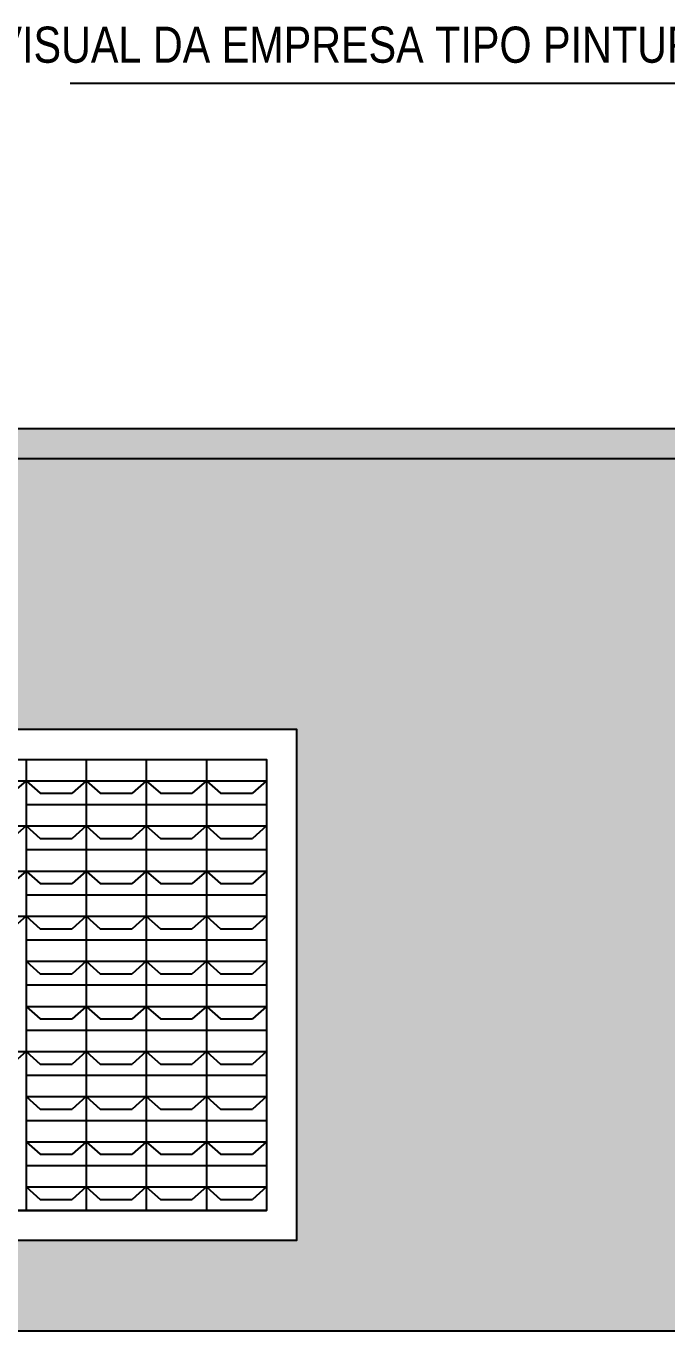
# Model space of a CAD drawing. Header units: millimetres. Extents: x 1170 to 1315, y 90 to 135.
# Drawn here: x 1212.748 to 1214.88, y 110.299 to 114.637 of the extents above; entities that cross this region are included whole.
import ezdxf

# ---------------------------------------------------------------- set-up
doc = ezdxf.new("R2010")
doc.units = ezdxf.units.MM
doc.header["$LTSCALE"] = 20
doc.header["$MEASUREMENT"] = 0
doc.layers.get('0').update_dxf_attribs({"linetype": 'CONTINUOUS'})
doc.layers.add('COTA', color=7, linetype='CONTINUOUS')
doc.layers.add('E-Cta-W', color=7, linetype='CONTINUOUS', lineweight=20)
doc.styles.add('F2', font='ARIALN.TTF')
doc.dimstyles.get("Standard").update_dxf_attribs({"dimtxt": 0.18, "dimasz": 0.18, "dimexe": 0.18, "dimexo": 0.0625, "dimgap": 0.09, "dimtad": 0, "dimtih": 1, "dimtoh": 1, "dimdec": 4, "dimzin": 0, "dimdsep": 46, "dimtxsty": 'Standard', "dimcen": 0.09, "dimadec": 0, "dimazin": 0, "dimtfac": 1, "dimtdec": 4, "dimtofl": 0, "dimtmove": 0, "dimatfit": 3, "dimfxl": 1, "dimtolj": 1, "dimtzin": 0, "dimarcsym": 0})

msp = doc.modelspace()

# ---------------------------------------------------------------- hatches: boundary and pattern name
h = msp.add_hatch()
h.set_pattern_fill('DOTS,_O', color=8)
h.set_pattern_definition([(0, (-0.52777, 1.53314), (0.03125, 0.0625), [0, -0.0625])])
h.paths.add_polyline_path([(1196.0679, 113.2987), (1218.9666, 113.2987), (1218.9666, 110.2987), (1196.0666, 110.2987)])
h.paths.add_polyline_path([(1214.9779, 112.2987), (1218.1779, 112.2987), (1218.1779, 110.5987), (1214.9779, 110.5987)], flags=16)
h.paths.add_polyline_path([(1210.4479, 112.2987), (1213.6479, 112.2987), (1213.6479, 110.5987), (1210.4479, 110.5987)], flags=16)
h.paths.add_polyline_path([(1205.9179, 112.2987), (1209.1179, 112.2987), (1209.1179, 110.5987), (1205.9179, 110.5987)], flags=16)
h.paths.add_polyline_path([(1201.3879, 112.2987), (1204.5879, 112.2987), (1204.5879, 110.5987), (1201.3879, 110.5987)], flags=16)
h.paths.add_polyline_path([(1196.8579, 112.2987), (1200.0579, 112.2987), (1200.0579, 110.5987), (1196.8579, 110.5987)], flags=16)

# ---------------------------------------------------------------- linework, layer by layer
at = {"layer": 'COTA', "color": 5, "linetype": 'Continuous'}
for p, q in [((1195.9679, 113.2987), (1219.0666, 113.2987)), ((1195.9679, 113.1987), (1219.0666, 113.1987))]:
    msp.add_line(p, q, dxfattribs=at)
at = {"layer": 'COTA', "color": 7, "linetype": 'Continuous'}
msp.add_line((1210.5479, 112.1987), (1213.5479, 112.1987), dxfattribs=at)
msp.add_line((1210.5479, 112.1987), (1213.5479, 112.1987), dxfattribs=at)
msp.add_line((1210.5479, 112.1987), (1213.5479, 112.1987), dxfattribs=at)
msp.add_line((1210.5479, 112.1987), (1213.5479, 112.1987), dxfattribs=at)
at = {"layer": 'COTA', "color": 8, "linetype": 'Continuous'}
for p, q in [((1212.7479, 112.1987), (1212.7479, 112.0487)), ((1212.7479, 112.1987), (1212.7479, 112.0487)), ((1212.9479, 112.1987), (1212.9479, 112.0487)), ((1212.9479, 112.1987), (1212.9479, 112.0487)), ((1213.1479, 112.1987), (1213.1479, 112.0487)), ((1213.1479, 112.1987), (1213.1479, 112.0487)), ((1213.3479, 112.1987), (1213.3479, 112.0487)), ((1213.3479, 112.1987), (1213.3479, 112.0487)), ((1213.5479, 112.1987), (1213.5479, 110.6987)), ((1213.5479, 112.1987), (1213.5479, 110.6987)), ((1212.5479, 112.1274), (1212.7479, 112.1274)), ((1212.5479, 112.1274), (1212.7479, 112.1274)), ((1212.7479, 112.1274), (1212.701, 112.0859)), ((1212.7479, 112.1274), (1212.701, 112.0859)), ((1212.7479, 112.1274), (1212.7947, 112.0859)), ((1212.7479, 112.1274), (1212.9479, 112.1274)), ((1212.7479, 112.1274), (1212.7947, 112.0859)), ((1212.7479, 112.1274), (1212.9479, 112.1274)), ((1212.9479, 112.1274), (1212.901, 112.0859)), ((1212.9479, 112.1274), (1212.901, 112.0859)), ((1212.9479, 112.1274), (1212.9947, 112.0859)), ((1212.9479, 112.1274), (1213.1479, 112.1274)), ((1212.9479, 112.1274), (1212.9947, 112.0859)), ((1212.9479, 112.1274), (1213.1479, 112.1274)), ((1213.1479, 112.1274), (1213.101, 112.0859)), ((1213.1479, 112.1274), (1213.101, 112.0859)), ((1213.1479, 112.1274), (1213.1947, 112.0859)), ((1213.1479, 112.1274), (1213.3479, 112.1274)), ((1213.1479, 112.1274), (1213.1947, 112.0859)), ((1213.1479, 112.1274), (1213.3479, 112.1274)), ((1213.3479, 112.1274), (1213.301, 112.0859)), ((1213.3479, 112.1274), (1213.301, 112.0859)), ((1213.3479, 112.1274), (1213.3947, 112.0859)), ((1213.3479, 112.1274), (1213.5479, 112.1274)), ((1213.3479, 112.1274), (1213.3947, 112.0859)), ((1213.3479, 112.1274), (1213.5479, 112.1274)), ((1213.5479, 112.1274), (1213.501, 112.0859)), ((1213.5479, 112.1274), (1213.501, 112.0859)), ((1212.7947, 112.0859), (1212.901, 112.0859)), ((1212.7947, 112.0859), (1212.901, 112.0859)), ((1212.9947, 112.0859), (1213.101, 112.0859)), ((1212.9947, 112.0859), (1213.101, 112.0859)), ((1213.1947, 112.0859), (1213.301, 112.0859)), ((1213.1947, 112.0859), (1213.301, 112.0859)), ((1213.3947, 112.0859), (1213.501, 112.0859)), ((1213.3947, 112.0859), (1213.501, 112.0859)), ((1212.7479, 112.0487), (1212.7479, 111.8987)), ((1212.7479, 112.0487), (1212.9479, 112.0487)), ((1212.7479, 112.0487), (1212.7479, 111.8987)), ((1212.7479, 112.0487), (1212.9479, 112.0487)), ((1212.9479, 112.0487), (1212.9479, 111.8987)), ((1212.9479, 112.0487), (1213.1479, 112.0487)), ((1212.9479, 112.0487), (1212.9479, 111.8987)), ((1212.9479, 112.0487), (1213.1479, 112.0487)), ((1213.1479, 112.0487), (1213.1479, 111.8987)), ((1213.1479, 112.0487), (1213.3479, 112.0487)), ((1213.1479, 112.0487), (1213.1479, 111.8987)), ((1213.1479, 112.0487), (1213.3479, 112.0487)), ((1213.3479, 112.0487), (1213.3479, 111.8987)), ((1213.3479, 112.0487), (1213.5479, 112.0487)), ((1213.3479, 112.0487), (1213.3479, 111.8987)), ((1213.3479, 112.0487), (1213.5479, 112.0487)), ((1212.5479, 111.9774), (1212.7479, 111.9774)), ((1212.5479, 111.9774), (1212.7479, 111.9774)), ((1212.7479, 111.9774), (1212.701, 111.9359)), ((1212.7479, 111.9774), (1212.701, 111.9359)), ((1212.7479, 111.9774), (1212.7947, 111.9359)), ((1212.7479, 111.9774), (1212.9479, 111.9774)), ((1212.7479, 111.9774), (1212.7947, 111.9359)), ((1212.7479, 111.9774), (1212.9479, 111.9774)), ((1212.9479, 111.9774), (1212.901, 111.9359)), ((1212.9479, 111.9774), (1212.901, 111.9359)), ((1212.9479, 111.9774), (1212.9947, 111.9359)), ((1212.9479, 111.9774), (1213.1479, 111.9774)), ((1212.9479, 111.9774), (1212.9947, 111.9359)), ((1212.9479, 111.9774), (1213.1479, 111.9774)), ((1213.1479, 111.9774), (1213.101, 111.9359)), ((1213.1479, 111.9774), (1213.101, 111.9359)), ((1213.1479, 111.9774), (1213.1947, 111.9359)), ((1213.1479, 111.9774), (1213.3479, 111.9774)), ((1213.1479, 111.9774), (1213.1947, 111.9359)), ((1213.1479, 111.9774), (1213.3479, 111.9774)), ((1213.3479, 111.9774), (1213.301, 111.9359)), ((1213.3479, 111.9774), (1213.301, 111.9359)), ((1213.3479, 111.9774), (1213.3947, 111.9359)), ((1213.3479, 111.9774), (1213.5479, 111.9774)), ((1213.3479, 111.9774), (1213.3947, 111.9359)), ((1213.3479, 111.9774), (1213.5479, 111.9774)), ((1213.5479, 111.9774), (1213.501, 111.9359)), ((1213.5479, 111.9774), (1213.501, 111.9359)), ((1212.7947, 111.9359), (1212.901, 111.9359)), ((1212.7947, 111.9359), (1212.901, 111.9359)), ((1212.9947, 111.9359), (1213.101, 111.9359)), ((1212.9947, 111.9359), (1213.101, 111.9359)), ((1213.1947, 111.9359), (1213.301, 111.9359)), ((1213.1947, 111.9359), (1213.301, 111.9359)), ((1213.3947, 111.9359), (1213.501, 111.9359)), ((1213.3947, 111.9359), (1213.501, 111.9359)), ((1212.7479, 111.8987), (1212.7479, 111.7487)), ((1212.7479, 111.8987), (1212.9479, 111.8987)), ((1212.7479, 111.8987), (1212.7479, 111.7487)), ((1212.7479, 111.8987), (1212.9479, 111.8987)), ((1212.9479, 111.8987), (1212.9479, 111.7487)), ((1212.9479, 111.8987), (1213.1479, 111.8987)), ((1212.9479, 111.8987), (1212.9479, 111.7487)), ((1212.9479, 111.8987), (1213.1479, 111.8987)), ((1213.1479, 111.8987), (1213.1479, 111.7487)), ((1213.1479, 111.8987), (1213.3479, 111.8987)), ((1213.1479, 111.8987), (1213.1479, 111.7487)), ((1213.1479, 111.8987), (1213.3479, 111.8987)), ((1213.3479, 111.8987), (1213.3479, 111.7487)), ((1213.3479, 111.8987), (1213.5479, 111.8987)), ((1213.3479, 111.8987), (1213.3479, 111.7487)), ((1213.3479, 111.8987), (1213.5479, 111.8987)), ((1212.5479, 111.8274), (1212.7479, 111.8274)), ((1212.5479, 111.8274), (1212.7479, 111.8274)), ((1212.7479, 111.8274), (1212.701, 111.7859)), ((1212.7479, 111.8274), (1212.701, 111.7859)), ((1212.7479, 111.8274), (1212.7947, 111.7859)), ((1212.7479, 111.8274), (1212.9479, 111.8274)), ((1212.7479, 111.8274), (1212.7947, 111.7859)), ((1212.7479, 111.8274), (1212.9479, 111.8274)), ((1212.9479, 111.8274), (1212.901, 111.7859)), ((1212.9479, 111.8274), (1212.901, 111.7859)), ((1212.9479, 111.8274), (1212.9947, 111.7859)), ((1212.9479, 111.8274), (1213.1479, 111.8274)), ((1212.9479, 111.8274), (1212.9947, 111.7859)), ((1212.9479, 111.8274), (1213.1479, 111.8274)), ((1213.1479, 111.8274), (1213.101, 111.7859)), ((1213.1479, 111.8274), (1213.101, 111.7859)), ((1213.1479, 111.8274), (1213.1947, 111.7859)), ((1213.1479, 111.8274), (1213.3479, 111.8274)), ((1213.1479, 111.8274), (1213.1947, 111.7859)), ((1213.1479, 111.8274), (1213.3479, 111.8274)), ((1213.3479, 111.8274), (1213.301, 111.7859)), ((1213.3479, 111.8274), (1213.301, 111.7859)), ((1213.3479, 111.8274), (1213.3947, 111.7859)), ((1213.3479, 111.8274), (1213.5479, 111.8274)), ((1213.3479, 111.8274), (1213.3947, 111.7859)), ((1213.3479, 111.8274), (1213.5479, 111.8274)), ((1213.5479, 111.8274), (1213.501, 111.7859)), ((1213.5479, 111.8274), (1213.501, 111.7859)), ((1212.7479, 111.7487), (1212.7479, 111.5987)), ((1212.7479, 111.7487), (1212.9479, 111.7487)), ((1212.7479, 111.7487), (1212.7479, 111.5987)), ((1212.7479, 111.7487), (1212.9479, 111.7487)), ((1212.7947, 111.7859), (1212.901, 111.7859)), ((1212.7947, 111.7859), (1212.901, 111.7859)), ((1212.9479, 111.7487), (1212.9479, 111.5987)), ((1212.9479, 111.7487), (1213.1479, 111.7487)), ((1212.9479, 111.7487), (1212.9479, 111.5987)), ((1212.9479, 111.7487), (1213.1479, 111.7487)), ((1212.9947, 111.7859), (1213.101, 111.7859)), ((1212.9947, 111.7859), (1213.101, 111.7859)), ((1213.1479, 111.7487), (1213.1479, 111.5987)), ((1213.1479, 111.7487), (1213.3479, 111.7487)), ((1213.1479, 111.7487), (1213.1479, 111.5987)), ((1213.1479, 111.7487), (1213.3479, 111.7487)), ((1213.1947, 111.7859), (1213.301, 111.7859)), ((1213.1947, 111.7859), (1213.301, 111.7859)), ((1213.3479, 111.7487), (1213.3479, 111.5987)), ((1213.3479, 111.7487), (1213.5479, 111.7487)), ((1213.3479, 111.7487), (1213.3479, 111.5987)), ((1213.3479, 111.7487), (1213.5479, 111.7487)), ((1213.3947, 111.7859), (1213.501, 111.7859)), ((1213.3947, 111.7859), (1213.501, 111.7859)), ((1212.5479, 111.6774), (1212.7479, 111.6774)), ((1212.5479, 111.6774), (1212.7479, 111.6774)), ((1212.7479, 111.6774), (1212.701, 111.6359)), ((1212.7479, 111.6774), (1212.701, 111.6359)), ((1212.7479, 111.6774), (1212.7947, 111.6359)), ((1212.7479, 111.6774), (1212.9479, 111.6774)), ((1212.7479, 111.6774), (1212.7947, 111.6359)), ((1212.7479, 111.6774), (1212.9479, 111.6774)), ((1212.9479, 111.6774), (1212.901, 111.6359)), ((1212.9479, 111.6774), (1212.901, 111.6359)), ((1212.9479, 111.6774), (1212.9947, 111.6359)), ((1212.9479, 111.6774), (1213.1479, 111.6774)), ((1212.9479, 111.6774), (1212.9947, 111.6359)), ((1212.9479, 111.6774), (1213.1479, 111.6774)), ((1213.1479, 111.6774), (1213.101, 111.6359)), ((1213.1479, 111.6774), (1213.101, 111.6359)), ((1213.1479, 111.6774), (1213.1947, 111.6359)), ((1213.1479, 111.6774), (1213.3479, 111.6774)), ((1213.1479, 111.6774), (1213.1947, 111.6359)), ((1213.1479, 111.6774), (1213.3479, 111.6774)), ((1213.3479, 111.6774), (1213.301, 111.6359)), ((1213.3479, 111.6774), (1213.301, 111.6359)), ((1213.3479, 111.6774), (1213.3947, 111.6359)), ((1213.3479, 111.6774), (1213.5479, 111.6774)), ((1213.3479, 111.6774), (1213.3947, 111.6359)), ((1213.3479, 111.6774), (1213.5479, 111.6774)), ((1213.5479, 111.6774), (1213.501, 111.6359)), ((1213.5479, 111.6774), (1213.501, 111.6359)), ((1212.7947, 111.6359), (1212.901, 111.6359)), ((1212.7947, 111.6359), (1212.901, 111.6359)), ((1212.9947, 111.6359), (1213.101, 111.6359)), ((1212.9947, 111.6359), (1213.101, 111.6359)), ((1213.1947, 111.6359), (1213.301, 111.6359)), ((1213.1947, 111.6359), (1213.301, 111.6359)), ((1213.3947, 111.6359), (1213.501, 111.6359)), ((1213.3947, 111.6359), (1213.501, 111.6359)), ((1212.7479, 111.5987), (1212.7479, 111.4487)), ((1212.7479, 111.5987), (1212.9479, 111.5987)), ((1212.7479, 111.5987), (1212.7479, 111.4487)), ((1212.7479, 111.5987), (1212.9479, 111.5987)), ((1212.9479, 111.5987), (1212.9479, 111.4487)), ((1212.9479, 111.5987), (1213.1479, 111.5987)), ((1212.9479, 111.5987), (1212.9479, 111.4487)), ((1212.9479, 111.5987), (1213.1479, 111.5987)), ((1213.1479, 111.5987), (1213.1479, 111.4487)), ((1213.1479, 111.5987), (1213.3479, 111.5987)), ((1213.1479, 111.5987), (1213.1479, 111.4487)), ((1213.1479, 111.5987), (1213.3479, 111.5987)), ((1213.3479, 111.5987), (1213.3479, 111.4487)), ((1213.3479, 111.5987), (1213.5479, 111.5987)), ((1213.3479, 111.5987), (1213.3479, 111.4487)), ((1213.3479, 111.5987), (1213.5479, 111.5987)), ((1212.7479, 111.5274), (1212.7947, 111.4859)), ((1212.7479, 111.5274), (1212.9479, 111.5274)), ((1212.7479, 111.5274), (1212.7947, 111.4859)), ((1212.7479, 111.5274), (1212.9479, 111.5274)), ((1212.7947, 111.4859), (1212.901, 111.4859)), ((1212.7947, 111.4859), (1212.901, 111.4859)), ((1212.9479, 111.5274), (1212.901, 111.4859)), ((1212.9479, 111.5274), (1212.901, 111.4859)), ((1212.9479, 111.5274), (1212.9947, 111.4859)), ((1212.9479, 111.5274), (1213.1479, 111.5274)), ((1212.9479, 111.5274), (1212.9947, 111.4859)), ((1212.9479, 111.5274), (1213.1479, 111.5274)), ((1212.9947, 111.4859), (1213.101, 111.4859)), ((1212.9947, 111.4859), (1213.101, 111.4859)), ((1213.1479, 111.5274), (1213.101, 111.4859)), ((1213.1479, 111.5274), (1213.101, 111.4859)), ((1213.1479, 111.5274), (1213.1947, 111.4859)), ((1213.1479, 111.5274), (1213.3479, 111.5274)), ((1213.1479, 111.5274), (1213.1947, 111.4859)), ((1213.1479, 111.5274), (1213.3479, 111.5274)), ((1213.1947, 111.4859), (1213.301, 111.4859)), ((1213.1947, 111.4859), (1213.301, 111.4859)), ((1213.3479, 111.5274), (1213.301, 111.4859)), ((1213.3479, 111.5274), (1213.301, 111.4859)), ((1213.3479, 111.5274), (1213.3947, 111.4859)), ((1213.3479, 111.5274), (1213.5479, 111.5274)), ((1213.3479, 111.5274), (1213.3947, 111.4859)), ((1213.3479, 111.5274), (1213.5479, 111.5274)), ((1213.3947, 111.4859), (1213.501, 111.4859)), ((1213.3947, 111.4859), (1213.501, 111.4859)), ((1213.5479, 111.5274), (1213.501, 111.4859)), ((1213.5479, 111.5274), (1213.501, 111.4859)), ((1212.7479, 111.4487), (1212.7479, 111.2987)), ((1212.7479, 111.4487), (1212.9479, 111.4487)), ((1212.7479, 111.4487), (1212.7479, 111.2987)), ((1212.7479, 111.4487), (1212.9479, 111.4487)), ((1212.9479, 111.4487), (1212.9479, 111.2987)), ((1212.9479, 111.4487), (1213.1479, 111.4487)), ((1212.9479, 111.4487), (1212.9479, 111.2987)), ((1212.9479, 111.4487), (1213.1479, 111.4487)), ((1213.1479, 111.4487), (1213.1479, 111.2987)), ((1213.1479, 111.4487), (1213.3479, 111.4487)), ((1213.1479, 111.4487), (1213.1479, 111.2987)), ((1213.1479, 111.4487), (1213.3479, 111.4487)), ((1213.3479, 111.4487), (1213.3479, 111.2987)), ((1213.3479, 111.4487), (1213.5479, 111.4487)), ((1213.3479, 111.4487), (1213.3479, 111.2987)), ((1213.3479, 111.4487), (1213.5479, 111.4487)), ((1212.7479, 111.3774), (1212.7947, 111.3359)), ((1212.7479, 111.3774), (1212.9479, 111.3774)), ((1212.7479, 111.3774), (1212.7947, 111.3359)), ((1212.7479, 111.3774), (1212.9479, 111.3774)), ((1212.9479, 111.3774), (1212.901, 111.3359)), ((1212.9479, 111.3774), (1212.901, 111.3359)), ((1212.9479, 111.3774), (1212.9947, 111.3359)), ((1212.9479, 111.3774), (1213.1479, 111.3774)), ((1212.9479, 111.3774), (1212.9947, 111.3359)), ((1212.9479, 111.3774), (1213.1479, 111.3774)), ((1213.1479, 111.3774), (1213.101, 111.3359)), ((1213.1479, 111.3774), (1213.101, 111.3359)), ((1213.1479, 111.3774), (1213.1947, 111.3359)), ((1213.1479, 111.3774), (1213.3479, 111.3774)), ((1213.1479, 111.3774), (1213.1947, 111.3359)), ((1213.1479, 111.3774), (1213.3479, 111.3774)), ((1213.3479, 111.3774), (1213.301, 111.3359)), ((1213.3479, 111.3774), (1213.301, 111.3359)), ((1213.3479, 111.3774), (1213.3947, 111.3359)), ((1213.3479, 111.3774), (1213.5479, 111.3774)), ((1213.3479, 111.3774), (1213.3947, 111.3359)), ((1213.3479, 111.3774), (1213.5479, 111.3774)), ((1213.5479, 111.3774), (1213.501, 111.3359)), ((1213.5479, 111.3774), (1213.501, 111.3359)), ((1212.7947, 111.3359), (1212.901, 111.3359)), ((1212.7947, 111.3359), (1212.901, 111.3359)), ((1212.9947, 111.3359), (1213.101, 111.3359)), ((1212.9947, 111.3359), (1213.101, 111.3359)), ((1213.1947, 111.3359), (1213.301, 111.3359)), ((1213.1947, 111.3359), (1213.301, 111.3359)), ((1213.3947, 111.3359), (1213.501, 111.3359)), ((1213.3947, 111.3359), (1213.501, 111.3359)), ((1212.7479, 111.2987), (1212.7479, 111.1487)), ((1212.7479, 111.2987), (1212.9479, 111.2987)), ((1212.7479, 111.2987), (1212.7479, 111.1487)), ((1212.7479, 111.2987), (1212.9479, 111.2987)), ((1212.9479, 111.2987), (1212.9479, 111.1487)), ((1212.9479, 111.2987), (1213.1479, 111.2987)), ((1212.9479, 111.2987), (1212.9479, 111.1487)), ((1212.9479, 111.2987), (1213.1479, 111.2987)), ((1213.1479, 111.2987), (1213.1479, 111.1487)), ((1213.1479, 111.2987), (1213.3479, 111.2987)), ((1213.1479, 111.2987), (1213.1479, 111.1487)), ((1213.1479, 111.2987), (1213.3479, 111.2987)), ((1213.3479, 111.2987), (1213.3479, 111.1487)), ((1213.3479, 111.2987), (1213.5479, 111.2987)), ((1213.3479, 111.2987), (1213.3479, 111.1487)), ((1213.3479, 111.2987), (1213.5479, 111.2987)), ((1212.5479, 111.2274), (1212.7479, 111.2274)), ((1212.5479, 111.2274), (1212.7479, 111.2274)), ((1212.7479, 111.2274), (1212.701, 111.1859)), ((1212.7479, 111.2274), (1212.701, 111.1859)), ((1212.7479, 111.2274), (1212.7947, 111.1859)), ((1212.7479, 111.2274), (1212.9479, 111.2274)), ((1212.7479, 111.2274), (1212.7947, 111.1859)), ((1212.7479, 111.2274), (1212.9479, 111.2274)), ((1212.9479, 111.2274), (1212.901, 111.1859)), ((1212.9479, 111.2274), (1212.901, 111.1859)), ((1212.9479, 111.2274), (1212.9947, 111.1859)), ((1212.9479, 111.2274), (1213.1479, 111.2274)), ((1212.9479, 111.2274), (1212.9947, 111.1859)), ((1212.9479, 111.2274), (1213.1479, 111.2274)), ((1213.1479, 111.2274), (1213.101, 111.1859)), ((1213.1479, 111.2274), (1213.101, 111.1859)), ((1213.1479, 111.2274), (1213.1947, 111.1859)), ((1213.1479, 111.2274), (1213.3479, 111.2274)), ((1213.1479, 111.2274), (1213.1947, 111.1859)), ((1213.1479, 111.2274), (1213.3479, 111.2274)), ((1213.3479, 111.2274), (1213.301, 111.1859)), ((1213.3479, 111.2274), (1213.301, 111.1859)), ((1213.3479, 111.2274), (1213.3947, 111.1859)), ((1213.3479, 111.2274), (1213.5479, 111.2274)), ((1213.3479, 111.2274), (1213.3947, 111.1859)), ((1213.3479, 111.2274), (1213.5479, 111.2274)), ((1213.5479, 111.2274), (1213.501, 111.1859)), ((1213.5479, 111.2274), (1213.501, 111.1859)), ((1212.7947, 111.1859), (1212.901, 111.1859)), ((1212.7947, 111.1859), (1212.901, 111.1859)), ((1212.9947, 111.1859), (1213.101, 111.1859)), ((1212.9947, 111.1859), (1213.101, 111.1859)), ((1213.1947, 111.1859), (1213.301, 111.1859)), ((1213.1947, 111.1859), (1213.301, 111.1859)), ((1213.3947, 111.1859), (1213.501, 111.1859)), ((1213.3947, 111.1859), (1213.501, 111.1859)), ((1212.7479, 111.1487), (1212.7479, 110.9987)), ((1212.7479, 111.1487), (1212.9479, 111.1487)), ((1212.7479, 111.1487), (1212.7479, 110.9987)), ((1212.7479, 111.1487), (1212.9479, 111.1487)), ((1212.9479, 111.1487), (1212.9479, 110.9987)), ((1212.9479, 111.1487), (1213.1479, 111.1487)), ((1212.9479, 111.1487), (1212.9479, 110.9987)), ((1212.9479, 111.1487), (1213.1479, 111.1487)), ((1213.1479, 111.1487), (1213.1479, 110.9987)), ((1213.1479, 111.1487), (1213.3479, 111.1487)), ((1213.1479, 111.1487), (1213.1479, 110.9987)), ((1213.1479, 111.1487), (1213.3479, 111.1487)), ((1213.3479, 111.1487), (1213.3479, 110.9987)), ((1213.3479, 111.1487), (1213.5479, 111.1487)), ((1213.3479, 111.1487), (1213.3479, 110.9987)), ((1213.3479, 111.1487), (1213.5479, 111.1487)), ((1212.7479, 111.0774), (1212.7947, 111.0359)), ((1212.7479, 111.0774), (1212.9479, 111.0774)), ((1212.7479, 111.0774), (1212.7947, 111.0359)), ((1212.7479, 111.0774), (1212.9479, 111.0774)), ((1212.9479, 111.0774), (1212.901, 111.0359)), ((1212.9479, 111.0774), (1212.901, 111.0359)), ((1212.9479, 111.0774), (1212.9947, 111.0359)), ((1212.9479, 111.0774), (1213.1479, 111.0774)), ((1212.9479, 111.0774), (1212.9947, 111.0359)), ((1212.9479, 111.0774), (1213.1479, 111.0774)), ((1213.1479, 111.0774), (1213.101, 111.0359)), ((1213.1479, 111.0774), (1213.101, 111.0359)), ((1213.1479, 111.0774), (1213.1947, 111.0359)), ((1213.1479, 111.0774), (1213.3479, 111.0774)), ((1213.1479, 111.0774), (1213.1947, 111.0359)), ((1213.1479, 111.0774), (1213.3479, 111.0774)), ((1213.3479, 111.0774), (1213.301, 111.0359)), ((1213.3479, 111.0774), (1213.301, 111.0359)), ((1213.3479, 111.0774), (1213.3947, 111.0359)), ((1213.3479, 111.0774), (1213.5479, 111.0774)), ((1213.3479, 111.0774), (1213.3947, 111.0359)), ((1213.3479, 111.0774), (1213.5479, 111.0774)), ((1213.5479, 111.0774), (1213.501, 111.0359)), ((1213.5479, 111.0774), (1213.501, 111.0359)), ((1212.7947, 111.0359), (1212.901, 111.0359)), ((1212.7947, 111.0359), (1212.901, 111.0359)), ((1212.9947, 111.0359), (1213.101, 111.0359)), ((1212.9947, 111.0359), (1213.101, 111.0359)), ((1213.1947, 111.0359), (1213.301, 111.0359)), ((1213.1947, 111.0359), (1213.301, 111.0359)), ((1213.3947, 111.0359), (1213.501, 111.0359)), ((1213.3947, 111.0359), (1213.501, 111.0359)), ((1212.7479, 110.9987), (1212.7479, 110.8487)), ((1212.7479, 110.9987), (1212.9479, 110.9987)), ((1212.7479, 110.9987), (1212.7479, 110.8487)), ((1212.7479, 110.9987), (1212.9479, 110.9987)), ((1212.9479, 110.9987), (1212.9479, 110.8487)), ((1212.9479, 110.9987), (1213.1479, 110.9987)), ((1212.9479, 110.9987), (1212.9479, 110.8487)), ((1212.9479, 110.9987), (1213.1479, 110.9987)), ((1213.1479, 110.9987), (1213.1479, 110.8487)), ((1213.1479, 110.9987), (1213.3479, 110.9987)), ((1213.1479, 110.9987), (1213.1479, 110.8487)), ((1213.1479, 110.9987), (1213.3479, 110.9987)), ((1213.3479, 110.9987), (1213.3479, 110.8487)), ((1213.3479, 110.9987), (1213.5479, 110.9987)), ((1213.3479, 110.9987), (1213.3479, 110.8487)), ((1213.3479, 110.9987), (1213.5479, 110.9987)), ((1212.7479, 110.9274), (1212.7947, 110.8859)), ((1212.7479, 110.9274), (1212.9479, 110.9274)), ((1212.7479, 110.9274), (1212.7947, 110.8859)), ((1212.7479, 110.9274), (1212.9479, 110.9274)), ((1212.9479, 110.9274), (1212.901, 110.8859)), ((1212.9479, 110.9274), (1212.901, 110.8859)), ((1212.9479, 110.9274), (1212.9947, 110.8859)), ((1212.9479, 110.9274), (1213.1479, 110.9274)), ((1212.9479, 110.9274), (1212.9947, 110.8859)), ((1212.9479, 110.9274), (1213.1479, 110.9274)), ((1213.1479, 110.9274), (1213.101, 110.8859)), ((1213.1479, 110.9274), (1213.101, 110.8859)), ((1213.1479, 110.9274), (1213.1947, 110.8859)), ((1213.1479, 110.9274), (1213.3479, 110.9274)), ((1213.1479, 110.9274), (1213.1947, 110.8859)), ((1213.1479, 110.9274), (1213.3479, 110.9274)), ((1213.3479, 110.9274), (1213.301, 110.8859)), ((1213.3479, 110.9274), (1213.301, 110.8859)), ((1213.3479, 110.9274), (1213.3947, 110.8859)), ((1213.3479, 110.9274), (1213.5479, 110.9274)), ((1213.3479, 110.9274), (1213.3947, 110.8859)), ((1213.3479, 110.9274), (1213.5479, 110.9274)), ((1213.5479, 110.9274), (1213.501, 110.8859)), ((1213.5479, 110.9274), (1213.501, 110.8859)), ((1212.7947, 110.8859), (1212.901, 110.8859)), ((1212.7947, 110.8859), (1212.901, 110.8859)), ((1212.9947, 110.8859), (1213.101, 110.8859)), ((1212.9947, 110.8859), (1213.101, 110.8859)), ((1213.1947, 110.8859), (1213.301, 110.8859)), ((1213.1947, 110.8859), (1213.301, 110.8859)), ((1213.3947, 110.8859), (1213.501, 110.8859)), ((1213.3947, 110.8859), (1213.501, 110.8859)), ((1212.7479, 110.8487), (1212.7479, 110.6987)), ((1212.7479, 110.8487), (1212.9479, 110.8487)), ((1212.7479, 110.8487), (1212.7479, 110.6987)), ((1212.7479, 110.8487), (1212.9479, 110.8487)), ((1212.9479, 110.8487), (1212.9479, 110.6987)), ((1212.9479, 110.8487), (1213.1479, 110.8487)), ((1212.9479, 110.8487), (1212.9479, 110.6987)), ((1212.9479, 110.8487), (1213.1479, 110.8487)), ((1213.1479, 110.8487), (1213.1479, 110.6987)), ((1213.1479, 110.8487), (1213.3479, 110.8487)), ((1213.1479, 110.8487), (1213.1479, 110.6987)), ((1213.1479, 110.8487), (1213.3479, 110.8487)), ((1213.3479, 110.8487), (1213.3479, 110.6987)), ((1213.3479, 110.8487), (1213.5479, 110.8487)), ((1213.3479, 110.8487), (1213.3479, 110.6987)), ((1213.3479, 110.8487), (1213.5479, 110.8487)), ((1212.7479, 110.7774), (1212.7947, 110.7359)), ((1212.7479, 110.7774), (1212.9479, 110.7774)), ((1212.7479, 110.7774), (1212.7947, 110.7359)), ((1212.7479, 110.7774), (1212.9479, 110.7774)), ((1212.9479, 110.7774), (1212.901, 110.7359)), ((1212.9479, 110.7774), (1212.901, 110.7359)), ((1212.9479, 110.7774), (1212.9947, 110.7359)), ((1212.9479, 110.7774), (1213.1479, 110.7774)), ((1212.9479, 110.7774), (1212.9947, 110.7359)), ((1212.9479, 110.7774), (1213.1479, 110.7774)), ((1213.1479, 110.7774), (1213.101, 110.7359)), ((1213.1479, 110.7774), (1213.101, 110.7359)), ((1213.1479, 110.7774), (1213.1947, 110.7359)), ((1213.1479, 110.7774), (1213.3479, 110.7774)), ((1213.1479, 110.7774), (1213.1947, 110.7359)), ((1213.1479, 110.7774), (1213.3479, 110.7774)), ((1213.3479, 110.7774), (1213.301, 110.7359)), ((1213.3479, 110.7774), (1213.301, 110.7359)), ((1213.3479, 110.7774), (1213.3947, 110.7359)), ((1213.3479, 110.7774), (1213.5479, 110.7774)), ((1213.3479, 110.7774), (1213.3947, 110.7359)), ((1213.3479, 110.7774), (1213.5479, 110.7774)), ((1213.5479, 110.7774), (1213.501, 110.7359)), ((1213.5479, 110.7774), (1213.501, 110.7359)), ((1212.7947, 110.7359), (1212.901, 110.7359)), ((1212.7947, 110.7359), (1212.901, 110.7359)), ((1212.9947, 110.7359), (1213.101, 110.7359)), ((1212.9947, 110.7359), (1213.101, 110.7359)), ((1213.1947, 110.7359), (1213.301, 110.7359)), ((1213.1947, 110.7359), (1213.301, 110.7359)), ((1213.3947, 110.7359), (1213.501, 110.7359)), ((1213.3947, 110.7359), (1213.501, 110.7359)), ((1210.5479, 110.6987), (1213.5479, 110.6987)), ((1210.9692, 110.6987), (1213.5479, 110.6987))]:
    msp.add_line(p, q, dxfattribs=at)
at = {"layer": 'COTA', "color": 1, "linetype": 'Continuous'}
msp.add_line((1191.7057, 110.2987), (1219.0666, 110.2987), dxfattribs=at)
at = {"layer": 'COTA', "color": 7, "linetype": 'Continuous'}
for points in [[(1210.4479, 112.2987), (1213.6479, 112.2987), (1213.6479, 110.5987), (1210.4479, 110.5987)], [(1210.5479, 112.1987), (1213.5479, 112.1987), (1213.5479, 110.6987), (1210.5479, 110.6987)]]:
    msp.add_lwpolyline(points, close=True, dxfattribs=at)
msp.add_lwpolyline([(1210.5479, 111.4987), (1210.5479, 112.1987), (1213.5479, 112.1987), (1213.5479, 110.6987), (1210.9692, 110.6987)], dxfattribs=at)

# ---------------------------------------------------------------- texts
at = {"color": 7, "style": 'F2'}
msp.add_text('ESPAÇO PARA IDENTIDADE VISUAL DA EMPRESA TIPO PINTURA OPCIONAL', height=0.12, dxfattribs=at).set_placement((1210.7489, 114.5148))

# ---------------------------------------------------------------- leaders
at = {"layer": 'E-Cta-W', "color": 4}
msp.add_leader([(1216.4983, 113.002), (1215.8009, 114.4453), (1212.8951, 114.4453)], dimstyle='Standard', dxfattribs=at)

doc.saveas('drawing.dxf')
